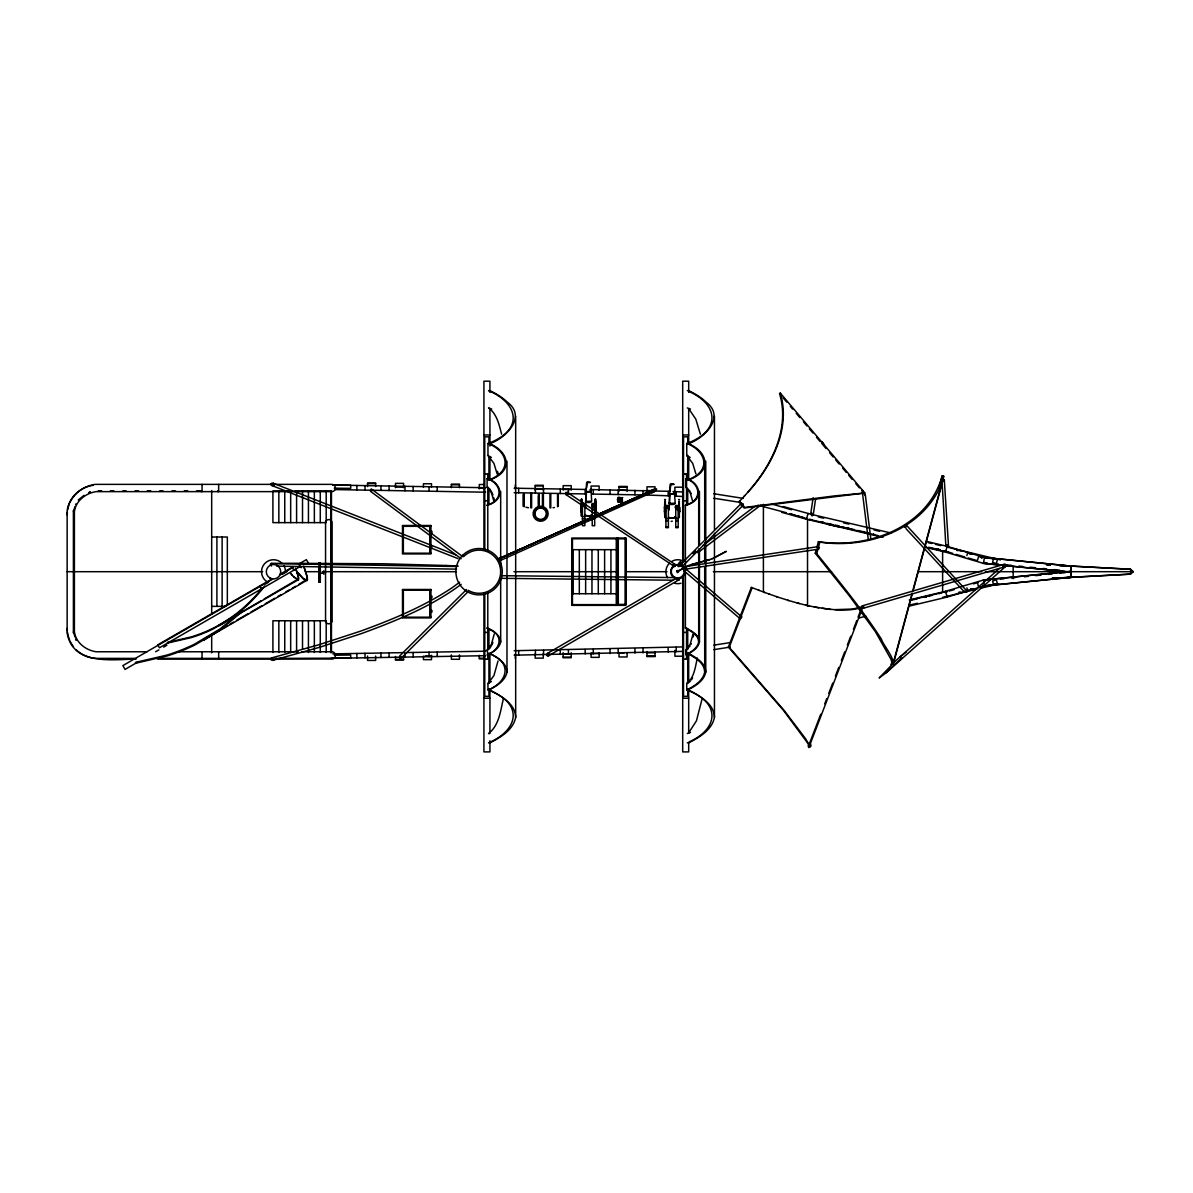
<?xml version="1.0" encoding="UTF-8"?>
<svg xmlns="http://www.w3.org/2000/svg" width="1193" height="1193" viewBox="0 0 1193 1193"><rect width="100%" height="100%" fill="white"/><g stroke="black" fill="none" stroke-linecap="round" stroke-linejoin="round"><path stroke-width="1.5" d="M572.998 593.726L572.998 549.675M579.321 549.675L579.321 593.726M585.644 549.675L585.644 593.726M591.967 549.675L591.967 593.726M598.289 549.675L598.289 593.726M604.612 549.675L604.612 593.726M610.935 549.675L610.935 593.726M596.068 505.236L595.232 499.271L596.068 509.709L595.232 515.63L595.232 513.229M678.742 501.269L679.324 517.628L679.324 501.164M330.983 652.854L330.983 490.547M535.389 493.067L535.463 488.578M560.263 493.514L560.337 489.011M585.137 493.947L585.211 489.443M610.011 494.379L610.1 489.876M634.9 494.812L634.974 490.308M813.119 497.764L810.703 514.034L812.09 515.883L813.223 514.973L815.639 498.659M813.223 514.973L813 513.915M581.036 509.575L581.901 509.575C580.797 532.615 581.006 487.251 581.886 502.253M665.396 505.743L664.799 501.269L664.546 507.234L665.396 507.234M993.68 558.935L984.508 557.474L947.138 546.349L945.512 552.091L983.509 563.409L1070.643 572.043L1070.896 566.079L984.404 557.444L983.509 563.409L999.853 565.035M585.644 507.979L586.345 493.35M586.598 487.862L587.344 482.136M669.154 509.978L669.84 495.349M670.108 489.861L670.854 484.134M493.634 500.374L491.68 493.634A26.291 21.787 10.9 0 0 489.652 489.816L487.102 487.266L487.102 478.632L487.848 478.632C502.566 483.672 505.101 500.24 487.37 505.265M497.123 473.889L493.932 463.376L487.967 455.517L487.967 443.438L489.026 443.438C508.636 451.014 514.466 471.131 489.861 479.914M489.19 443.065C524.98 429.062 517.344 402.667 488.534 390.663L490.025 390.663C496.228 393.779 502.387 397.269 507.368 402.175C527.306 416.983 505.429 438.606 489.085 443.93L487.967 443.438M668.05 495.751L668.274 491.262M692.402 500.374L690.449 493.634A26.291 21.787 10.9 0 0 688.421 489.816L685.871 487.266L685.871 478.632C700.589 483.672 703.109 500.24 685.393 505.265L685.393 566.675M685.871 478.632L686.616 478.632C701.335 483.672 703.87 500.24 686.139 505.265L685.393 505.265M695.892 473.889L692.701 463.376L686.75 455.517L686.75 443.438C706.36 451.014 712.176 471.131 687.586 479.914L687.72 455.353M686.75 443.438L687.794 443.438C707.404 451.014 713.235 471.131 688.644 479.914M687.302 390.663L688.793 390.663C694.997 393.779 701.156 397.269 706.137 402.175C726.075 416.983 704.198 438.606 687.854 443.93M591.117 492.053L591.683 501.164L585.823 501.492L585.972 492.053L591.117 492.053L589.834 491.605M673.344 493.604L674.537 493.917L675.193 503.163L669.333 503.476L669.482 494.051L674.627 493.529L673.344 493.082M587.702 482.076L586.643 482.375L585.972 491.531L591.117 491.531L589.834 491.084M669.825 493.783L670.153 484.373L671.212 484.075M668.87 507.89L668.87 506.548M581.289 503.983L581.036 506.965L581.901 506.965M739.571 617.512L740.734 618.645L741.807 616.9L685.617 568.793L684.215 569.001M913.107 590.759L943.007 479.974L943.693 476.216L942.231 475.768C927.841 527.41 867.699 549.287 818.383 541.667L817.056 546.618M892.245 660.952L891.275 664.561C898.269 662.756 882.224 643.683 881.523 639.329C862.092 609.205 839.216 581.513 816.728 553.671L815.266 553.224L816.161 549.928M591.698 504.505L591.832 506.145M675.238 506.548L675.238 507.86M619.749 500.001C616.617 499.927 619.614 496.139 620.211 499.33M620.121 500.419C619.376 503.342 616.692 499.435 619.749 499.524M621.016 498.003L622.716 497.556L621.478 498.987M619.898 499.33C622.179 494.991 622.478 504.236 619.987 500.419M549.332 654.316C548.944 657.85 544.619 654.987 547.721 653.242L676.461 578.217M946.72 547.169L945.81 545.082L941.918 479.601A1.506 1.253 -34.4 0 1 942.724 478.885L944.304 479.72L948.599 547.647M944.304 479.72L944.11 480.361A1.506 1.253 -34.4 0 1 943.29 481.077L941.709 480.242M503.476 698.308C500.508 710.461 499.256 725.404 488.534 733.546L490.025 733.546M697.338 658.074C695.236 666.812 694.43 677.579 686.75 683.47L686.75 689.942L687.794 689.942C695.251 686.079 703.945 681.039 705.749 672.166L705.749 461.214M702.245 698.308L696.458 720.796L688.972 732.427M500.672 578.754L500.672 642.013C499.375 648.351 493.171 651.945 487.848 654.703L487.102 650.081L491.352 644.459L494.275 634.005M506.98 461.214L506.98 672.166C505.161 681.039 496.482 686.079 489.026 689.942L487.967 689.942L487.967 683.47L493.932 675.611L498.033 660.952M515.674 416.059L515.674 717.411C513.094 730.086 500.672 737.274 490.025 742.807L488.534 742.807C517.344 730.802 524.98 704.407 489.19 690.404M698.695 549.004L698.695 642.013C697.398 648.351 691.194 651.945 685.871 654.703L685.871 650.081L690.121 644.459L693.058 634.005M699.441 549.004L699.441 642.013C698.159 648.351 691.94 651.945 686.616 654.703L685.871 654.703M704.705 566.69L704.705 672.166C702.886 681.039 694.192 686.079 686.75 689.942M714.458 533.256L714.458 717.411C711.863 730.086 699.456 737.274 688.793 742.807L687.302 742.807M664.546 499.539L665.575 499.539M693.148 636.958L693.804 634.005M678.549 499.539L679.578 499.539M966.882 555.58L967.553 553.015L971.788 554.149M977.544 560.307L978.573 556.475L982.435 557.519M816.728 553.671L819.845 542.114C868.474 549.362 925.365 529.185 943.007 479.974M938.831 488.355L942.231 475.768M893.229 663.204L912.153 593.085M913.122 589.491L923.8 549.928M925.261 544.53L941.754 483.404M942.724 479.81L943.693 476.216M893.333 664.009L912.153 594.323M807.035 518.508L806.826 519.313L781.669 512.304M810.703 514.034L811.822 513.124M675.402 565.944L675.059 564.423L567.376 492.426L565.855 492.441L566.257 494.827L674.686 566.66M73.444 511.588L75.04 506.429M548.228 655.971L679.026 579.753L678.817 578.068M1059.414 565.422L1130.502 569.24L1133.35 571.701L1130.502 574.161L1063.112 577.785M492.426 643.698L492.903 642.311M683.813 569.538L684.036 570.865L739.899 618.541M728.401 647.083L751.336 587.433L752.172 587.672L729.221 647.322L783.995 710.267L805.588 738.691L809.57 745.655L783.175 710.014L728.401 647.083L729.221 647.322M808.75 745.401L820.739 714.219M824.736 703.825L826.734 698.621M828.732 693.431L832.744 683.022M835.398 676.103L838.739 667.439M841.393 660.504L844.733 651.84M847.403 644.906L850.728 636.242M853.398 629.322L856.723 620.658M858.065 617.184L862.062 606.79L862.882 607.043L809.57 745.655M274.375 485.089C275.165 481.629 267.799 483.419 271.81 485.506L458.052 558.622M651.244 491.919C651.378 495.289 660.221 487.385 654.957 488.966L498.316 559.398M322.96 573.102L322.945 571.909M621.135 499.315C619.242 503.312 618.794 496.467 621.046 500.016C623.432 500.24 622.657 503.938 621.016 501.552M690.866 644.459L691.194 643.698M1006.788 565.005L1006.295 565.825A6.263 4.727 28.6 0 1 1004.819 566.809L863.508 608.221L861.793 606.894L862.271 605.865L1005.132 564.006M681.77 564.11C675.492 571.447 677.49 560.621 683.664 560.099M492.098 644.459L489.548 648.664L487.102 650.081M264.19 599.005L298.295 578.963A100.987 7.277 60.6 0 0 297.818 575.309L297.296 573.401M167.721 643.027L191.417 637.539A236.363 177.697 50.7 0 0 212.712 629.173L298.638 579.559A100.987 7.277 60.6 0 0 298.161 575.906L296.625 571.387M298.653 584.495L306.944 579.246A132.289 9.529 60.6 0 0 306.318 574.459L305.08 570.254M135.898 663.174L166.931 655.986A309.643 232.784 50.7 0 0 194.832 645.01L307.391 580.022A132.289 9.529 60.6 0 0 306.78 575.25L304.066 567.406M467.477 591.788A23.204 23.204 0 0 0 502.268 571.701A23.204 23.204 0 0 0 467.477 551.613A23.204 23.204 0 0 0 467.477 591.788L468.282 590.386A21.578 21.578 0 0 0 496.75 584.078A21.578 21.578 0 0 0 492.933 555.177A21.578 21.578 0 0 0 463.823 556.445L462.675 555.297M690.031 646.114L685.871 650.081M691.373 679.891L692.581 677.922M587.597 482.703L590.46 482.375L587.597 482.047M585.405 501.164L586.33 500.717M587.702 515.928L585.017 515.108M591.131 514.779L592.205 515.301L590.833 515.764M592.205 515.301L590.162 515.868M674.627 494.051L669.482 494.051M668.915 503.163L669.825 502.715M669.765 517.762L668.527 517.106M671.137 521.386L672.3 521.162M673.672 517.851L675.7 517.3L674.343 517.762M567.972 494.528L566.257 494.827M274.465 659.267C273.152 662.055 268.186 658.894 272.093 657.79L318.993 644.727L360.316 631.231C392.214 619.644 423.918 606.551 452.266 587.642L459.633 582.229M319.53 572.222L319.381 572.655M322.945 573.087L321.096 573.326M262.385 587.851C248.919 604.821 231.845 619.003 212.369 628.577A236.363 177.697 50.7 0 1 191.074 636.958L167.378 642.431M264.757 585.897C252.439 601.943 237.079 615.737 219.423 625.654M747.817 492.172C771.125 466.195 790.318 429.018 779.551 393.615L780.282 393.064L864.895 493.007L744.059 507.994L738.885 501.88L744.656 495.87M743.94 496.422C769.679 469.953 791.57 430.762 780.282 393.064M466.493 589.581L399.64 656.016L399.73 658.059L401.012 658.357L468.029 591.743M401.012 658.357L401.131 656.582M680.621 564.438L680.592 566.108L682.292 566.451L743.03 505.385L743.06 503.714L741.36 503.371L680.621 564.438L682.321 564.781L682.292 566.451M741.36 503.371L741.33 505.042M901.789 657.865L886.16 672.763L879.122 677.997L896.241 660.296L999.376 568.494M891.275 664.561L891.976 662.712L890.992 659.341L875.423 631.723L849.491 596.038L815.266 553.224M693.088 553.746L695.668 551.151M491.397 681.486L487.967 683.47M690.165 681.486L686.75 683.47M238.197 614.141L219.974 628.979L194.384 644.235A309.643 232.784 50.7 0 1 166.483 655.211L135.45 662.398M242.373 611.442L220.422 629.77L203.63 640.402M886.16 672.763L1005.878 566.198M652.109 490.89L654.957 488.966M899.582 657.313L906.113 652.153M78.291 499.986L84.002 495.363M738.885 501.88L739.615 501.314L744.79 507.443L834.489 495.9L864.895 493.007M371.605 491.203L370.262 490.755L371.291 488.921L462.973 556.788M702.737 545.693L754.065 506.95M697.786 552.717L760.985 505.012M272.973 660.266L319.575 647.292L361.479 633.587C396.27 620.792 431.269 606.655 461.184 584.331M964.481 591.027L965.092 592.175L967.434 591.653L906.248 525.039L905.04 525.114L904.503 526.739M690.479 732.427L687.302 733.546M446.137 565.497L383.296 563.767L291.39 563.29L271.422 563.424L270.334 564.602L271.512 566.034M679.369 570.597L689.107 565.348L709.969 559.651M679.264 563.409L680.89 562.753L681.874 563.648M272.138 578.844L157.759 644.876L159.444 647.784L299.532 566.899L299.115 566.183M279.848 574.4L293.031 566.794M272.571 579.157L122.864 665.605L125.056 669.407L137.926 661.966M280.101 574.817L293.508 567.078M299.935 563.364L306.377 559.651L308.569 563.439M265.413 584.033L268.5 582.244M282.398 574.221L287.036 571.551M155.642 651.736L158.863 649.887M163.695 647.098L166.916 645.234M219.08 625.057L260.969 600.869M203.168 639.627L227.043 625.848M230.219 624.014L233.41 622.164M236.587 620.33L247.726 613.903M250.918 612.069L262.057 605.626M265.234 603.792L274.778 598.275M277.969 596.44L281.145 594.606M285.917 591.847L289.109 590.013M292.285 588.179L295.476 586.33M682.888 568.3L677.743 571.477M862.062 606.79L852.667 609.056L835.115 609.638M862.882 607.043C849.983 611.726 835.622 609.996 822.29 608.281M743.03 505.385L741.584 505.28M488.817 479.914C512.259 471.563 508.531 451.953 489.145 444.02M486.625 505.265C504.341 500.24 501.821 483.672 487.102 478.632M687.958 443.065C722.048 429.719 717.47 404.039 688.972 391.483M688.972 741.986C717.47 729.43 722.048 703.736 687.958 690.404M1070.643 572.043L1068.6 571.701L1070.703 571.328L1070.896 577.323L984.404 585.972L983.509 580.007L945.512 591.31L947.138 597.067L909.588 606.029M1070.896 577.323L984.404 585.972L997.348 583.884M487.102 654.703C501.821 649.663 504.341 633.11 486.625 628.07M487.967 689.942C507.592 682.381 513.408 662.264 488.817 653.466M868.25 539.445L862.136 490.189L865.387 495.349L870.905 539.46M865.328 495.363L863.329 492.545M684.961 567.45L689.196 565.542M655.166 491.054L499.121 561.038M498.092 559.249L654.211 489.354M497.72 559.249L653.466 489.816M497.809 559.219L652.735 490.338M498.853 558.682L650.409 491.65M714.443 557.757L726.358 551.345L712.161 558.652M88.67 492.754L90.489 491.993M618.6 498.793L617.228 499.778L618.6 500.762M618.6 500.568C614.425 503.729 624.953 501.97 621.926 498.868M686.378 569.046L818.547 549.153L819.337 547.647L818.025 546.633L684.021 566.809L683.231 568.3M818.025 546.633L817.548 546.931A25.515 25.157 71.3 0 0 817.951 546.2L817.891 546.036A25.515 25.157 71.3 0 0 817.414 546.99M547.721 653.242L548.735 653.168M691.284 564.498L712.236 558.846M863.508 608.221L863.851 606.879L862.271 605.865M1063.306 577.695L1129.577 574.161L1132.425 571.701L1129.577 569.24L1059.593 565.497M947.138 597.067L984.508 585.927M298.026 579.47L294.939 577.904M298.369 580.052L293.657 576.637M306.616 579.902L303.976 579.082L296.699 571.447M307.063 580.678L303.007 578.65L297.146 572.222M949.24 591.072L954.4 589.521M973.324 583.899L978.484 582.363M273.764 485.551L271.81 485.506M909.379 599.9L945.587 591.296M909.573 600.705L912.034 600.049M924.336 597.156L926.886 596.47M939.145 593.622L941.053 593.115M944.513 592.444L947.063 591.758M858.93 617.959L865.909 616.229M973.056 588.91L967.553 590.386L966.882 587.836M958.173 593.204L962.05 592.16M997.437 583.72L993.575 584.764L992.546 580.931L996.364 579.902L997.393 583.735M586.33 501.358C583.437 502.656 592.503 503.088 591.266 501.492M669.825 503.357C666.947 504.654 676.013 505.086 674.776 503.491M942.619 597.35L976.992 589.118M980.616 588.253L998.705 583.914M910.199 600.168L942.619 592.474L942.619 550.927L928.214 547.512M910.199 604.94L917.402 603.255M913.689 599.676L916.985 598.916M928.915 596.068L932.225 595.322M713.832 645.159L730.355 642.565M713.832 649.663L730.355 647.053M671.107 484.701L673.956 484.373L673.255 484.134M588.731 520.566L589.625 519.611M553.045 507.726L554.372 507.532M740.659 616.363L741.494 616.468M1004.267 566.988L1002.687 566.66M272.093 657.79L274.017 658.014M1070.643 571.358L983.405 580.037L1065.245 571.865M1000.316 579.157L1004.029 578.799M1011.44 578.053L1015.139 577.68M1024.414 576.771L1028.112 576.398M1035.524 575.652L1041.086 575.101M1048.498 574.37L1052.196 573.997M1059.623 573.266L1065.17 572.7M587.597 516.002L590.371 515.928M673.881 517.926L671.107 518.001M818.547 549.153L817.235 548.139M684.021 566.809L685.319 568.479L683.723 569.121M1052.166 578.307L1057.744 578.009M1052.017 578.381L1059.414 577.979M1052.315 578.381L1059.608 577.979M1063.246 577.785L1072.358 577.293L1070.732 577.293L1070.732 566.108L1072.358 566.108L1059.608 565.422M683.365 646.889L514.168 650.707M683.365 651.378L514.168 655.196M671.555 484L672.554 484M588.552 516.032L589.491 516.002M672.047 518.03L673.001 518.001M332.817 653.868L403.234 652.631M406.634 652.571L485.626 651.199M330.953 658.387L485.7 655.688M334.294 655.24L350.682 655.032L350.757 658.133L275.837 658.387M425.051 655.896L431.508 655.807M563.141 653.988L571.208 653.883M591.072 653.615L599.154 653.496M619.018 653.227L623.864 653.153M646.964 652.839L655.032 652.735M687.302 407.917L690.479 409.035M483.926 434.968L489.92 434.968M682.694 434.968L688.689 434.968M487.967 455.517L491.397 457.501M686.75 455.517L690.165 457.501M484.79 473.904L487.788 473.904L487.788 479.467M683.559 473.904L686.557 473.904L686.557 505.414M487.385 474.456L488.936 474.456M685.617 474.456L687.72 474.456M367.548 483.627L375.631 483.627M484.164 484.507L479.318 484.507L479.318 488.876M451.372 484.79L459.454 484.79M535.195 485.939L543.277 485.939M619.018 487.087L627.1 487.087M487.102 487.266L489.548 488.668L492.098 492.873M685.871 487.266L690.031 491.218M289.377 490.934L272.914 490.934L272.914 522.638L326.196 522.638L326.196 490.934M294.865 490.934L331.46 490.934M97.826 491.173L101.793 491.173M110.144 491.173L114.11 491.173M122.461 491.173L126.428 491.173M134.764 491.173L138.731 491.173M147.082 491.173L151.049 491.173M159.4 491.173L163.366 491.173M171.717 491.173L175.684 491.173M184.02 491.173L187.987 491.173M196.338 491.173L200.305 491.173M484.79 500.777L487.788 500.777M683.559 500.777L686.557 500.777M582.438 503.521L584.868 503.521L584.868 505.444M595.232 503.983L596.068 506.965L595.203 506.965L595.814 502.7L596.068 505.683L595.203 505.683M583.109 504.266L584.868 504.266M592.235 504.266L593.995 504.266L593.995 506.369L592.235 506.369M581.036 505.236L581.901 505.236M581.036 505.683L581.901 505.683M668.378 506.264L666.604 506.264L666.604 508.367L668.378 508.367M675.745 506.264L677.505 506.264L677.505 508.367L675.745 508.367M664.546 507.666L665.396 507.666M678.713 507.666L679.578 507.666M581.901 509.128L581.036 509.128L581.289 512.11L581.901 507.845L581.036 507.845L581.871 510.828M595.203 509.128L596.068 509.128M595.203 509.575L596.068 509.575M664.546 511.126L665.396 511.126M678.713 511.126L679.578 511.126M595.232 515.54L595.814 513.229M582.438 516.524L584.868 516.524M592.235 516.524L594.681 516.524M665.933 518.523L668.378 518.523M675.745 518.523L678.176 518.523M582.438 518.776L584.868 518.776M592.235 518.776L594.681 518.776M665.933 520.774L668.378 520.774M675.745 520.774L678.176 520.774M402.503 526.217L430.941 526.217M417.625 526.322L403.338 526.322L403.338 553.09M421.189 526.322L430.121 526.322L430.121 553.09M665.933 527.097L668.378 527.097M675.745 527.097L678.176 527.097M430.941 531.332L431.955 531.332L431.955 532.958L430.941 532.958M211.683 537.029L227.341 537.029L227.341 604.553M617.586 538.789L625.714 538.878L625.714 604.523L617.72 604.523M618.302 543.889L617.407 543.889L617.407 545.529L618.302 545.529M430.941 545.604L431.955 545.604M430.941 547.244L431.955 547.244M572.894 549.675L617.512 549.675M402.503 553.194L430.941 553.194M318.904 563.26L320.306 563.26M318.904 567.883L320.306 567.898M1129.577 569.24L1130.502 569.24M318.904 570.105L320.306 570.135M618.302 570.194L617.407 570.194L617.407 571.835L618.302 571.835M67.136 571.701L262.669 571.701M305.438 571.701L318.442 571.701M322.17 571.701L456.248 571.701M513.989 571.701L571.73 571.701M572.998 571.701L617.512 571.701M626.265 571.701L667.036 571.701M713.369 571.701L831.596 571.701M918.565 571.701L981.615 571.701M985.329 571.701L1065.17 571.701M1067.168 571.701L1133.35 571.701M318.904 572.521L320.306 572.521M1129.577 574.161L1130.502 574.161M318.904 574.922L320.306 574.907M318.904 577.158L320.306 577.144M318.904 579.082L320.306 579.067M318.904 580.544L320.306 580.544M318.904 581.468L320.306 581.468M318.904 581.781L320.306 581.781M402.503 590.207L430.941 590.207M572.894 593.726L617.512 593.726M430.941 596.157L431.955 596.157L431.955 597.797L430.941 597.797M618.302 597.037L617.407 597.037L617.407 598.677L618.302 598.677M617.586 604.627L625.132 604.627M211.683 606.372L225.611 606.372M430.941 610.443L431.955 610.443L431.955 612.069L430.941 612.069M402.503 617.184L430.941 617.184M685.393 572.252L685.393 628.07L686.139 628.07C691.597 631.127 699.277 634.81 699.441 642.013M484.79 632.424L487.788 632.424M683.559 632.424L686.557 632.424M146.963 651.766L96.126 651.766C85.702 650.185 75.785 642.639 74.398 631.679L74.398 511.722C75.785 500.762 85.702 493.231 96.126 491.635L331.46 491.635A3.639 3.639 0 0 0 335.412 488.012A3.639 3.639 0 0 0 331.46 484.373L95.172 484.373C81.556 486.401 69.045 496.497 67.136 510.634L67.136 632.767C72.475 665.664 112.291 659.55 136.151 659.028M177.966 651.766L298.175 651.766M301.874 651.766L331.46 651.766A3.639 3.639 0 0 1 335.412 655.389A3.639 3.639 0 0 1 331.46 659.028L275.583 659.028M646.964 655.926L655.032 655.926M563.141 657.089L571.208 657.089M134.928 658.387L97.23 658.387A29.989 29.989 0 0 1 76.024 649.603M156.298 658.387L272.287 658.387M479.318 658.238L484.164 658.238M484.164 658.894L479.318 658.894L479.318 655.33M487.385 658.745L488.936 658.745M685.617 658.745L687.72 658.745M157.7 659.028L272.287 659.028M395.479 659.386L403.562 659.386M484.79 659.252L487.788 659.252L487.788 653.689M683.559 659.252L686.557 659.252L686.557 627.742M483.926 698.248L489.92 698.248M682.694 698.248L688.689 698.248M502.417 575.697L674.224 577.576M500.523 578.307L672.598 580.186M333.13 485.044L350.757 485.268L350.682 488.369L334.294 488.161M395.479 487.102L403.562 487.221M479.318 488.265L484.164 488.325M535.195 489.026L543.277 489.13M563.141 489.413L571.208 489.518M619.018 490.174L627.1 490.293M646.964 490.562L655.032 490.666M456.815 566.511L272.407 563.648M276.746 566.123L456.591 569.136M332.802 485.044L485.7 487.713M514.168 488.205L586.419 489.473M590.058 489.533L669.705 491.337M334.666 489.577L485.626 492.202M514.168 492.709L566.779 493.619M586.434 493.962L568.42 493.648L568.42 489.16M591.996 494.066L643.057 494.946L643.057 490.457M644.772 494.976L669.705 495.841M445.869 565.497L458.246 566.034M673.031 491.501L683.365 492.023M675.223 496.109L683.365 496.527M1046.47 564.721L1050.168 564.93M1046.843 564.721L1050.496 564.93M672.494 484.045L673.702 484.179M670.227 517.926L671.212 517.926M830.746 609.474L814.297 606.924M1070.956 566.108L984.508 557.474M983.643 562.574L987.357 562.947M994.768 563.692L998.466 564.05M1005.878 564.796L1011.44 565.348M1018.852 566.079L1022.55 566.451M1029.962 567.197L1035.524 567.749M1042.936 568.479L1046.649 568.852M1054.06 569.583L1059.623 570.15M1005.296 565.571L1065.245 571.536M621.926 498.928C621.061 496.676 615.991 496.661 618.138 498.928M619.793 500.657L620.942 501.552M528.544 507.726L525.889 507.249M669.467 517.807L670.436 517.851M586.926 515.868L585.42 515.465M713.832 493.738L743.209 498.376M713.832 498.242L739.526 502.283M757.883 505.176L786.351 512.736M818.875 607.893L808.586 605.776M813.611 514.884L891.052 533.017M827.614 523.473L832.565 524.592M835.861 525.338L839.156 526.098M846.15 527.828L854.397 529.692M867.982 532.928L861.376 531.422A1.983 1.983 0 0 0 863.314 531.481M811.956 514.496L808.049 513.452L806.453 519.209L878.063 536.209M827.405 524.279L840.618 527.276M928.915 547.333L938.816 549.585M878.063 536.209L883.014 537.327M818.338 516.957L823.737 518.224M843.555 522.862L848.954 524.115M874.171 530.02L879.584 531.288M928.214 542.681L931.808 543.516M935.416 544.366L940.815 545.633M809.331 519.343L877.78 535.568M949.852 547.781L1000.524 559.92M805.931 605.134L809.421 606.029M798.49 603.315L806.766 605.388M674.641 516.778L675.7 517.3M947.212 546.364L926.469 541.354M956.547 549.764L962.05 551.241M943.35 550.659L948.39 552.001M937.221 549.272L939.786 549.958M926.275 547.483L945.512 552.091M857.692 530.438L860.153 531.094M861.182 531.511L863.732 532.182M842.034 526.799L844.495 527.455M847.015 528.141L848.924 528.663A1.983 1.983 0 0 1 847.731 527.738M837.948 526.158L835.398 525.472A1.983 1.983 0 0 0 837.546 525.442M821.231 522.116L823.796 522.788M809.629 519.432L812.179 520.118M783.294 506.563L808.407 513.557M789.542 513.646L794.792 515.108M798.296 516.077L803.545 517.538M798.013 603.196L787.738 600.258M797.192 602.942L799.325 603.569M788.901 600.601L776.255 596.575M772.229 504.117L791.645 509.784M789.885 513.765L807.527 518.925L807.527 606.283M947.525 551.822L952.685 553.358M956.13 554.387L964.719 556.952M968.164 557.966L976.769 560.531M818.383 541.667L819.845 542.114M904.95 527.455L906.173 526.948L906.248 525.039M764.131 592.295L769.589 594.174M768.754 593.92L777.09 596.828M751.336 587.433L759.374 590.416M758.539 590.162L764.952 592.548M273.257 483.24L455.622 554.834M684.036 570.865L685.662 570.418L685.617 568.793M685.393 628.07C690.851 631.127 698.531 634.81 698.695 642.013M688.644 653.466C695.862 657.522 705.615 662.712 705.749 672.166M687.586 653.466C694.803 657.522 704.571 662.712 704.705 672.166M687.854 689.539C698.77 695.653 714.115 703.005 714.458 717.411M487.37 628.07C492.828 631.127 500.508 634.81 500.672 642.013M489.861 653.466C497.078 657.522 506.846 662.712 506.98 672.166M489.085 689.539C499.986 695.653 515.346 703.005 515.674 717.411M675.059 564.423L673.24 564.647L673.419 566.481M491.71 409.035L488.534 407.917C496.944 413.792 499.121 424.857 501.597 434.163M370.65 491.427L461.139 558.697M677.057 579.843L678.772 579.873L678.623 578.009M567.376 492.426L568.017 493.41M688.972 409.035L695.802 419.131L700.366 434.163M822.439 443.99C826.331 445.943 819.487 438.114 822.141 443.617M905.979 528.633L964.212 591.758M294 577.218L290.466 572.998M290.809 573.594L292.509 575.593M783.13 397.851L786.709 402.071M790.273 406.291L792.659 409.11M796.238 413.33L799.817 417.55M803.396 421.77L806.96 425.99M809.346 428.809L812.925 433.029M816.504 437.249L820.083 441.485M822.454 444.288L826.033 448.523M829.612 452.744L833.191 456.964M835.577 459.782L839.141 464.002M842.72 468.223L846.299 472.443M848.685 475.261L852.264 479.482M855.828 483.702L859.407 487.922M298.951 563.931L299.503 564.885M300.054 565.84L301.143 567.734M292.196 567.271L293.866 570.179M259.806 585.972L261.476 588.865M862.927 491.874L862.092 490.219M690.866 492.873L691.194 493.634M295.581 568.315L296.714 571.253M303.783 566.243L304.155 567.212M295.521 568.435L296.162 569.777M303.693 566.421L305.214 570.105M948.495 547.169L946.974 544.694L945.81 545.082M296.088 569.926L297.43 573.371M492.426 493.634L492.903 495.02M73.444 631.828L75.04 636.973M977.544 583.094L978.573 586.926M497.511 471.295L498.167 473.889M493.678 497.6L494.379 500.374M677.922 577.725L678.757 579.664A7.769 1.029 71.3 0 0 679.115 579.679M668.05 647.65L668.274 652.139M634.9 648.589L634.974 653.093M610.011 649.022L610.1 653.525M585.137 649.454L585.211 653.958M560.263 649.902L560.337 654.39M535.389 650.334L535.463 654.823M1013.185 566.451L1013.185 578.709M763.401 504.356L763.401 591.758M714.458 416.059L714.458 529.528M704.705 461.214L704.705 538.938M704.705 542.636L704.705 562.992M699.441 491.337L699.441 545.276M698.695 491.337L698.695 545.276M688.689 392.378L688.689 381.193L682.694 381.193L682.694 562.902M688.689 409.139L688.689 444.228M688.689 457.217L688.689 479.467M688.689 653.749L688.689 681.561M688.689 688.972L688.689 733.277M688.689 742.598L688.689 751.903L682.694 751.903L682.694 576.801M687.72 444.228L687.72 436.817L683.514 436.817L683.514 561.948M687.72 489.354L687.72 504.236M687.72 628.965L687.72 649.439M687.72 653.168L687.72 683.335M687.72 688.898L687.72 696.324L683.514 696.324L683.514 574.981M682.978 491.561L682.978 487.191L674.895 487.191L674.895 492.217M682.978 650.379L682.978 656.21L674.895 656.21L674.895 650.379M679.578 507.1L679.578 511.708M678.042 508.263L678.042 510.544M677.385 506.324L677.385 508.233M677.177 508.874L677.177 509.933M676.207 491.665L676.207 496.169M676.207 647.247L676.207 651.736M675.745 506.399L675.745 505.519L678.176 505.519L678.176 527.694L675.745 527.694L675.745 507.875M668.378 506.399L668.378 505.519L665.933 505.519L665.933 527.694L668.378 527.694L668.378 507.428M665.381 501.164L665.381 517.628L664.799 501.164M664.546 507.1L664.546 511.708M655.032 490.383L655.032 486.804L646.964 486.804L646.964 491.173M655.032 651.572L655.032 656.597L646.964 656.597L646.964 651.572M643.057 648.455L643.057 652.944M627.1 491.456L627.1 486.431L619.018 486.431L619.018 491.456M627.1 652.601L627.1 656.97L619.018 656.97L619.018 652.601M625.132 538.043L625.132 605.358M618.302 538.043L618.302 605.358M618.168 490.025L618.168 494.513M618.138 543.889L618.138 545.529M618.138 570.194L618.138 571.835M618.138 597.037L618.138 598.677M618.168 648.888L618.168 653.376M599.154 490.412L599.154 486.043L591.072 486.043L591.072 490.412M599.154 652.989L599.154 657.358L591.072 657.358L591.072 652.989M595.814 499.181L595.814 511.514M595.232 499.181L595.232 511.514M594.681 511.618L594.681 503.521L592.235 503.521L592.235 504.579M594.681 512.841L594.681 517.225M594.681 518.314L594.681 525.71L592.235 525.71L592.235 518.388M594.532 506.264L594.532 508.546M593.875 504.341L593.875 506.235M593.667 506.876L593.667 507.935M593.294 489.592L593.294 494.081M593.294 649.32L593.294 653.809M592.235 506.086L592.235 509.769M592.235 510.828L592.235 517.225M584.868 506.369L584.868 525.71L582.438 525.71L582.438 522.862M583.094 505.191L583.109 506.369M582.438 505.459L582.438 522.191M581.871 499.181L581.871 503.297M581.871 505.28L581.871 515.63L581.289 505.28M581.289 499.181L581.289 501.582M571.208 490.025L571.208 485.655L563.141 485.655L563.141 490.025M571.208 652.72L571.208 657.746L563.141 657.746L563.141 652.72M568.42 649.753L568.42 654.256M558.294 494.215L558.294 506.458M557.727 494.633L557.727 506.056M557.578 494.2L557.578 506.697M550.778 493.827L550.778 507.86M549.973 493.827L549.973 507.86M543.546 488.712L543.546 493.216M543.546 650.185L543.546 654.689M543.277 490.308L543.277 485.283L535.195 485.283L535.195 490.308M543.382 493.902L543.382 506.771M543.277 653.764L543.277 658.133L535.195 658.133L535.195 653.764M542.74 494.633L542.74 506.056M542.457 494.215L542.457 506.458M539.132 494.215L539.132 506.458M538.565 496.303L538.565 504.385M538.565 505.28L538.565 506.056M538.401 493.977L538.401 506.697M531.616 493.067L531.616 507.86M530.796 493.067L530.796 507.86M524.219 493.902L524.219 506.771M523.563 494.633L523.563 506.056M523.28 494.215L523.28 506.458M518.657 488.28L518.657 492.784M518.657 650.617L518.657 655.121M515.331 484.895L515.331 489.264M515.331 654.137L515.331 658.506M500.672 491.337L500.672 567.6M489.92 392.378L489.92 381.193L483.926 381.193L483.926 549.913M489.92 409.139L489.92 446.093M489.92 457.217L489.92 479.467M489.92 653.749L489.92 681.561M489.92 688.972L489.92 731.413M489.92 740.734L489.92 751.903L483.926 751.903L483.926 593.562M488.936 444.228L488.936 436.817L484.746 436.817L484.79 549.898M488.936 457.202L488.936 480.033M488.936 489.354L488.936 504.236M488.936 628.965L488.936 647.575M488.936 653.168L488.936 683.335M488.936 688.898L488.936 696.324L484.746 696.324L484.79 593.488M487.788 486.878L487.788 550.838M487.788 591.639L487.788 649.991M459.454 487.698L459.454 484.119L451.372 484.119L451.372 487.698M459.454 654.912L459.454 659.282L451.372 659.282L451.372 654.912M437.22 486.863L437.22 491.367M437.22 652.049L437.22 656.538M431.508 487.311L431.508 483.747L423.426 483.747L423.426 487.311M431.508 655.3L431.508 659.654L423.426 659.654L423.426 656.09M430.211 526.217L430.211 553.194M430.211 590.207L430.211 617.184M430.121 590.311L430.121 617.094M429.062 486.714L429.062 491.218M429.062 652.183L429.062 656.687M413.151 486.446L413.151 490.934M413.151 652.467L413.151 656.955M404.994 486.297L404.994 490.8M404.994 652.601L404.994 657.104M403.562 487.728L403.562 483.359L395.479 483.359L395.479 487.728M403.562 656.478L403.562 660.042L395.479 660.042L395.479 656.478M403.338 590.311L403.338 617.094M403.234 526.217L403.234 553.194M403.234 590.207L403.234 617.184M389.097 486.028L389.097 490.517M389.097 652.884L389.097 657.373M380.94 485.879L380.94 490.383M380.94 653.018L380.94 657.522M375.631 486.55L375.631 482.971L367.548 482.971L367.548 486.55M375.631 656.061L375.631 660.43L367.548 660.43L367.548 656.061M365.028 485.611L365.028 490.099M365.028 653.302L365.028 657.805M356.871 485.462L356.871 489.965M356.871 653.451L356.871 657.939M331.46 490.696L331.46 652.467M326.196 652.467L326.196 620.763L272.914 620.763L272.914 652.467M323.855 570.761L323.855 574.28M320.306 562.902L318.904 562.902M320.306 565.706L320.306 582.139M320.276 490.934L320.276 522.638M320.276 620.763L320.276 652.467M319.292 566.556L319.292 578.486M318.904 565.706L318.904 582.139M314.356 490.934L314.356 522.638M314.356 620.763L314.356 652.467M308.435 490.934L308.435 522.638M308.435 620.763L308.435 652.467M302.515 490.934L302.515 522.638M302.515 620.763L302.515 648.947M296.595 490.934L296.595 522.638M296.595 620.763L296.595 652.467M290.674 492.694L290.674 522.638M290.674 620.763L290.674 652.467M284.754 490.934L284.754 522.638M284.754 620.763L284.754 652.467M278.834 490.934L278.834 522.638M278.834 620.763L278.834 652.467M222.122 537.029L222.122 606.372M218.662 484.373L218.662 491.635M218.662 651.766L218.662 659.028M217.827 490.696L217.827 491.635M216.902 537.029L216.902 606.372M211.683 490.547L211.683 614.127M211.683 634.422L211.683 652.854M202.049 484.373L202.049 491.635M202.049 651.766L202.049 659.028M201.214 490.696L201.214 491.635M73.399 510.44L73.399 632.961M544.396 507.219A7.531 7.531 0 0 1 544.947 519.894A7.531 7.531 0 0 1 533.211 515.048A7.531 7.531 0 0 1 542.576 506.473M537.446 508.218A6.368 6.368 0 0 0 537.446 519.253A6.368 6.368 0 0 0 546.99 513.736A6.368 6.368 0 0 0 537.446 508.218A6.427 6.427 0 0 0 536.075 509.187M543.844 519.298A6.427 6.427 0 0 1 542.293 519.954M538.968 519.954A6.427 6.427 0 0 1 537.417 519.298M535.061 516.957A6.427 6.427 0 0 1 534.419 515.406M540.623 507.308A6.427 6.427 0 0 1 542.293 507.517M680.949 583.258A11.975 11.975 0 0 1 674.746 583.258M667.484 577.68A11.975 11.975 0 0 1 669.377 563.23M671.853 561.336A11.975 11.975 0 0 1 680.949 560.143M996.11 584.003A1.983 1.968 75 0 1 994.142 584.003A1.983 1.968 75 0 0 996.021 584.033M971.758 588.76A1.73 1.715 75 0 1 970.535 589.267M970.819 588.91A1.983 1.968 75 0 1 970.505 589.312M959.813 592.16A1.983 1.968 75 0 1 958.62 593.085M960.425 592.28A1.73 1.715 75 0 1 958.71 592.265M982.793 585.286A1.73 1.715 75 0 1 982.435 585.569M925.365 597.156A1.983 1.983 0 0 1 926.26 596.634M925.902 597.052A1.73 1.73 0 0 1 926.32 596.888M75.577 639.09A1.983 1.983 0 0 1 76.203 639.91M75.741 639.612A1.73 1.73 0 0 1 75.964 640M73.444 646.666A29.989 29.989 0 0 1 70.044 641.073M69.522 639.88A29.989 29.989 0 0 1 67.494 632.32M67.36 631.008A29.989 29.989 0 0 1 67.24 628.398M969.014 553.477A1.983 1.968 -75 0 1 970.401 554.059M957.129 550.525A1.983 1.968 -75 0 1 959.097 550.525A1.983 1.968 -75 0 0 957.025 550.495M981.093 557.653A1.73 1.715 -75 0 1 981.988 557.653M981.108 557.22A1.983 1.968 -75 0 1 981.839 557.951M945.602 550.972A1.983 1.968 -75 0 1 945.288 550.569M939.652 549.854A1.983 1.983 0 0 1 938.25 549.272M939.652 549.6A1.73 1.73 0 0 1 938.787 549.362M873.813 534.181A1.983 1.983 0 0 1 873.5 533.763M848.998 528.41A1.73 1.73 0 0 1 848.223 527.962M823.662 522.698A1.983 1.983 0 0 1 822.26 522.116M823.662 522.43A1.73 1.73 0 0 1 822.439 521.938M811.285 519.611A1.983 1.983 0 0 1 810.271 519.611M75.934 503.953A1.983 1.983 0 0 1 75.577 504.311M89.997 492.127A1.983 1.983 0 0 1 89.475 492.127M100.808 490.905A1.983 1.983 0 0 1 98.825 490.905M113.111 490.905A1.983 1.983 0 0 1 111.128 490.905M125.429 490.905A1.983 1.983 0 0 1 123.446 490.905M137.747 490.905A1.983 1.983 0 0 1 135.763 490.905M150.064 490.905A1.983 1.983 0 0 1 148.081 490.905M162.367 490.905A1.983 1.983 0 0 1 160.384 490.905M174.685 490.905A1.983 1.983 0 0 1 172.702 490.905M187.003 490.905A1.983 1.983 0 0 1 185.019 490.905M199.32 490.905A1.983 1.983 0 0 1 197.337 490.905M67.24 515.003A29.989 29.989 0 0 1 67.36 512.394M67.703 509.799A29.989 29.989 0 0 1 69.522 503.521M70.044 502.328A29.989 29.989 0 0 1 93.322 485.268M267.515 582.065A11.975 11.975 0 0 1 264.011 564.408A11.975 11.975 0 0 1 281.966 563.23M283.874 565.721A11.975 11.975 0 0 1 285.485 571.701M271.094 563.528A1.521 1.417 -89 0 1 272.093 563.499M1003.522 564.781A6.263 4.727 28.6 0 1 1004.029 564.453M585.42 504.893L585.42 504.893M665.396 511.558L664.799 517.523L664.546 511.558L665.396 511.558M665.396 509.843L664.799 514.108L664.546 509.843L665.396 509.843M678.742 504.699L678.713 508.964L679.578 508.964L678.742 504.699M679.578 511.558L678.742 517.523L678.713 511.558L679.578 511.558M596.068 507.845L595.232 510.828L595.203 507.845L596.068 507.845M664.799 504.699L664.546 508.964L665.396 508.964L664.799 504.699M679.578 509.843L678.742 514.108L678.713 509.843L679.578 509.843M676.625 571.015C677.49 575.801 680.621 568.241 676.625 571.015M993.575 558.637L992.546 562.47L996.364 563.499L997.393 559.666L993.575 558.637M809.033 744.074L808.72 744.447A4.936 3.952 25.1 0 0 808.183 745.953L808.735 747.534L810.435 746.848A4.936 3.952 25.1 0 0 810.972 745.357L810.42 743.776L809.033 744.074M430.941 525.487L402.503 525.487L402.503 553.925L430.941 553.925L430.941 525.487M617.005 538.043L571.73 538.043L571.73 605.358L617.005 605.358L617.005 538.043M625.863 538.043L617.586 538.043L617.586 605.358L625.863 605.358L625.863 538.043M616.274 538.789L572.461 538.789L572.461 604.627L616.274 604.627L616.274 538.789M430.941 589.476L402.503 589.476L402.503 617.914L430.941 617.914L430.941 589.476M682.948 566.6L681.457 565.452A7.218 7.218 0 0 0 670.869 569.836A7.218 7.218 0 0 0 677.848 578.918A7.218 7.218 0 0 0 684.827 569.836L682.948 566.6M331.922 621.553L331.922 521.848A3.34 3.34 0 0 0 325.555 521.848L325.555 621.553A3.34 3.34 0 0 0 331.922 621.553M537.775 518.687A5.711 5.711 0 0 0 546.334 513.736A5.711 5.711 0 0 0 537.775 508.785A5.711 5.711 0 0 0 537.775 518.687M673.762 576.651A6.532 6.532 0 0 0 684.215 572.327A6.532 6.532 0 0 0 675.238 565.437A6.532 6.532 0 0 0 673.762 576.651M946.481 591.922A1.983 1.968 75 0 0 945.602 592.429A1.983 1.968 75 0 1 946.586 591.892M269.901 577.964A7.218 7.218 0 0 0 280.728 571.701A7.218 7.218 0 0 0 269.901 565.452A7.218 7.218 0 0 0 269.901 577.964"/></g></svg>
